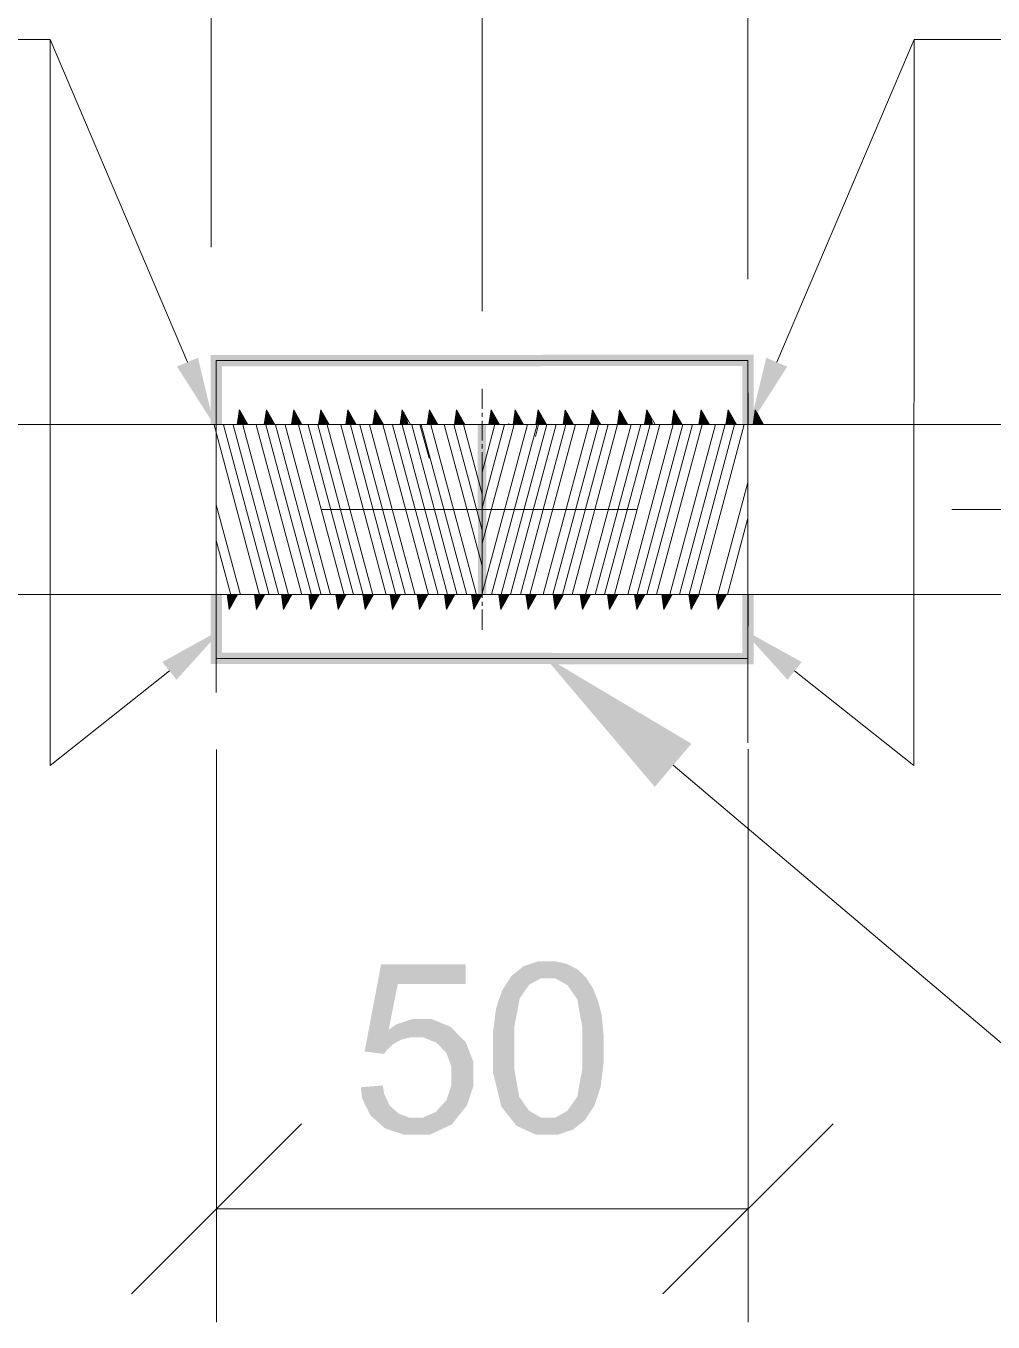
# Model space of a CAD drawing. Header units: millimetres. Extents: x 2 to 579, y 1 to 405.
# Drawn here: x 182.74 to 190.42, y 92.7 to 103 of the extents above; entities that cross this region are included whole.
import ezdxf

# ---------------------------------------------------------------- set-up
doc = ezdxf.new("R2010")
doc.units = ezdxf.units.MM
doc.linetypes.add('XKITLINE00', pattern=[0])
doc.layers.add('LinkedObject', color=7, linetype='Continuous', lineweight=0)

# ---------------------------------------------------------------- blocks, each defined once
blk = doc.blocks.new('*A4')
at = {"layer": 'LinkedObject'}
for color, points in [(6, [(183.939, 100.292), (184.105, 100.362), (184.233, 99.83)]), (4, [(188.515, 100.386), (184.296, 100.294), (184.206, 100.384)]), (4, [(184.206, 100.384), (184.296, 99.832), (184.206, 99.832)]), (4, [(184.296, 100.294), (184.296, 99.832), (184.206, 100.384)]), (4, [(188.425, 100.296), (184.296, 100.294), (188.515, 100.386)]), (4, [(188.515, 99.831), (188.425, 100.296), (188.515, 100.386)]), (6, [(188.616, 100.362), (188.782, 100.291), (188.487, 99.83)]), (4, [(188.425, 99.831), (188.425, 100.296), (188.515, 99.831)]), (4, [(186.325, 99.831), (186.395, 98.482), (186.328, 98.482)]), (4, [(186.392, 99.831), (186.395, 98.482), (186.325, 99.831)]), (4, [(184.205, 98.482), (184.296, 98.02), (184.206, 97.93)]), (4, [(184.295, 98.482), (184.296, 98.02), (184.205, 98.482)]), (4, [(188.425, 98.018), (188.426, 98.482), (188.515, 97.928)]), (4, [(188.515, 97.928), (188.426, 98.482), (188.516, 98.482)]), (6, [(183.935, 97.805), (183.823, 97.946), (184.302, 98.211)]), (6, [(188.897, 97.946), (188.785, 97.805), (188.418, 98.211)]), (4, [(184.296, 98.02), (188.425, 98.018), (184.206, 97.93)]), (4, [(184.206, 97.93), (188.425, 98.018), (188.515, 97.928)]), (1, [(188.022, 97.297), (187.731, 96.954), (186.846, 97.998)]), (7, [(185.691, 95.388), (185.428, 94.853), (185.559, 95.546)]), (7, [(186.229, 95.388), (185.559, 95.546), (186.229, 95.546)]), (7, [(185.691, 95.388), (185.559, 95.546), (186.229, 95.388)]), (7, [(186.69, 95.531), (186.827, 95.433), (186.641, 95.491)]), (7, [(186.812, 95.57), (186.827, 95.433), (186.69, 95.531)]), (7, [(186.885, 95.57), (186.827, 95.433), (186.812, 95.57)]), (7, [(186.827, 95.433), (186.885, 95.57), (186.884, 95.433)]), (7, [(186.885, 95.57), (186.942, 95.433), (186.884, 95.433)]), (7, [(187.035, 95.548), (186.885, 95.57), (186.94, 95.57)]), (7, [(187.076, 95.527), (186.885, 95.57), (187.035, 95.548)]), (7, [(187.039, 95.378), (186.885, 95.57), (187.076, 95.527)]), (7, [(186.942, 95.433), (186.885, 95.57), (187.039, 95.378)]), (7, [(187.076, 95.527), (187.077, 95.323), (187.039, 95.378)]), (7, [(187.117, 95.505), (187.077, 95.323), (187.076, 95.527)]), (7, [(186.593, 95.452), (186.701, 95.336), (186.52, 95.339)]), (7, [(186.735, 95.384), (186.593, 95.452), (186.641, 95.491)]), (7, [(186.701, 95.336), (186.593, 95.452), (186.735, 95.384)]), (7, [(186.641, 95.491), (186.827, 95.433), (186.735, 95.384)]), (7, [(187.185, 95.442), (187.077, 95.323), (187.117, 95.505)]), (7, [(187.211, 95.4), (187.077, 95.323), (187.185, 95.442)]), (7, [(185.619, 95.026), (185.428, 94.853), (185.691, 95.388)]), (7, [(186.52, 95.339), (186.701, 95.336), (186.495, 95.266)]), (7, [(186.495, 95.266), (186.701, 95.336), (186.659, 95.274)]), (7, [(187.211, 95.4), (187.116, 95.268), (187.077, 95.323)]), (7, [(187.238, 95.359), (187.116, 95.268), (187.211, 95.4)]), (7, [(187.279, 95.259), (187.116, 95.268), (187.238, 95.359)]), (7, [(186.659, 95.274), (186.446, 95), (186.495, 95.266)]), (7, [(186.616, 95.046), (186.446, 95), (186.659, 95.274)]), (7, [(186.495, 95.266), (186.446, 95), (186.471, 95.193)]), (7, [(187.295, 95.2), (187.155, 95.047), (187.116, 95.268)]), (7, [(187.295, 95.2), (187.116, 95.268), (187.279, 95.259)]), (7, [(185.807, 95.11), (185.619, 95.026), (185.679, 95.068)]), (7, [(185.789, 94.964), (185.619, 95.026), (185.807, 95.11)]), (7, [(185.789, 94.964), (185.807, 95.11), (185.829, 94.964)]), (7, [(185.829, 94.964), (185.807, 95.11), (185.894, 94.964)]), (7, [(185.873, 95.11), (185.894, 94.964), (185.807, 95.11)]), (7, [(186.11, 95.049), (185.873, 95.11), (185.961, 95.11)]), (7, [(185.998, 94.923), (185.873, 95.11), (186.11, 95.049)]), (7, [(185.894, 94.964), (185.873, 95.11), (185.998, 94.923)]), (7, [(187.31, 95.14), (187.155, 95.047), (187.295, 95.2)]), (7, [(187.325, 94.981), (187.155, 95.047), (187.31, 95.14)]), (7, [(185.428, 94.853), (185.619, 95.026), (185.716, 94.946)]), (7, [(185.716, 94.946), (185.619, 95.026), (185.789, 94.964)]), (7, [(185.998, 94.923), (186.11, 95.049), (186.038, 94.882)]), (7, [(186.038, 94.882), (186.11, 95.049), (186.077, 94.841)]), (7, [(186.171, 94.987), (186.077, 94.841), (186.11, 95.049)]), (7, [(186.446, 94.881), (186.616, 95.046), (186.616, 94.88)]), (7, [(186.446, 95), (186.616, 95.046), (186.446, 94.881)]), (7, [(187.325, 94.981), (187.155, 94.88), (187.155, 95.047)]), (7, [(185.684, 94.928), (185.428, 94.853), (185.716, 94.946)]), (7, [(185.652, 94.909), (185.428, 94.853), (185.684, 94.928)]), (7, [(185.602, 94.862), (185.428, 94.853), (185.652, 94.909)]), (7, [(186.077, 94.841), (186.171, 94.987), (186.117, 94.729)]), (7, [(186.117, 94.729), (186.171, 94.987), (186.292, 94.769)]), (7, [(186.292, 94.769), (186.171, 94.987), (186.231, 94.926)]), (7, [(187.325, 94.881), (187.155, 94.88), (187.325, 94.981)]), (7, [(185.428, 94.853), (185.602, 94.862), (185.583, 94.833)]), (7, [(186.616, 94.88), (186.446, 94.69), (186.446, 94.881)]), (7, [(186.616, 94.714), (186.446, 94.69), (186.616, 94.88)]), (7, [(187.325, 94.881), (187.155, 94.714), (187.155, 94.88)]), (7, [(187.325, 94.762), (187.155, 94.714), (187.325, 94.881)]), (7, [(186.117, 94.729), (186.292, 94.769), (186.117, 94.658)]), (7, [(186.117, 94.658), (186.292, 94.769), (186.117, 94.584)]), (7, [(186.292, 94.673), (186.117, 94.584), (186.292, 94.769)]), (7, [(186.616, 94.714), (186.579, 94.331), (186.446, 94.69)]), (7, [(186.655, 94.493), (186.579, 94.331), (186.616, 94.714)]), (7, [(187.116, 94.493), (187.325, 94.762), (187.276, 94.497)]), (7, [(187.155, 94.714), (187.325, 94.762), (187.116, 94.493)]), (7, [(187.276, 94.497), (187.325, 94.762), (187.301, 94.57)]), (7, [(186.076, 94.464), (186.292, 94.673), (186.185, 94.356)]), (7, [(186.117, 94.584), (186.292, 94.673), (186.076, 94.464)]), (7, [(186.185, 94.356), (186.292, 94.673), (186.239, 94.423)]), (7, [(186.239, 94.423), (186.292, 94.673), (186.292, 94.581)]), (7, [(186.446, 94.69), (186.579, 94.331), (186.513, 94.416)]), (7, [(185.582, 94.52), (185.398, 94.569), (185.573, 94.583)]), (7, [(185.398, 94.569), (185.531, 94.295), (185.407, 94.483)]), (7, [(185.582, 94.52), (185.531, 94.295), (185.398, 94.569)]), (7, [(185.627, 94.424), (185.531, 94.295), (185.582, 94.52)]), (7, [(186.579, 94.331), (186.655, 94.493), (186.694, 94.438)]), (7, [(187.276, 94.497), (187.077, 94.438), (187.116, 94.493)]), (7, [(187.252, 94.424), (187.077, 94.438), (187.276, 94.497)]), (7, [(185.407, 94.483), (185.531, 94.295), (185.473, 94.347)]), (7, [(185.531, 94.295), (185.627, 94.424), (185.589, 94.243)]), (7, [(185.662, 94.392), (185.589, 94.243), (185.627, 94.424)]), (7, [(185.697, 94.36), (185.589, 94.243), (185.662, 94.392)]), (7, [(186.034, 94.419), (186.185, 94.356), (185.993, 94.373)]), (7, [(186.076, 94.464), (186.185, 94.356), (186.034, 94.419)]), (7, [(186.733, 94.383), (186.579, 94.331), (186.694, 94.438)]), (7, [(187.077, 94.438), (187.179, 94.311), (187.038, 94.383)]), (7, [(187.179, 94.311), (187.077, 94.438), (187.252, 94.424)]), (7, [(185.697, 94.36), (185.831, 94.192), (185.589, 94.243)]), (7, [(185.782, 94.328), (185.831, 94.192), (185.697, 94.36)]), (7, [(185.832, 94.328), (185.831, 94.192), (185.782, 94.328)]), (7, [(185.831, 94.192), (186.185, 94.356), (185.944, 94.192)]), (7, [(185.892, 94.328), (186.185, 94.356), (185.831, 94.192)]), (7, [(185.892, 94.328), (185.831, 94.192), (185.832, 94.328)]), (7, [(185.993, 94.373), (186.185, 94.356), (185.892, 94.328)]), (7, [(185.944, 94.192), (186.185, 94.356), (186.121, 94.274)]), (7, [(186.733, 94.383), (186.885, 94.192), (186.579, 94.331)]), (7, [(186.579, 94.331), (186.885, 94.192), (186.635, 94.262)]), (7, [(186.828, 94.328), (186.885, 94.192), (186.733, 94.383)]), (7, [(186.885, 94.192), (186.828, 94.328), (186.885, 94.328)]), (7, [(186.885, 94.192), (186.942, 94.328), (186.959, 94.192)]), (7, [(186.942, 94.328), (186.885, 94.192), (186.885, 94.328)]), (7, [(187.13, 94.271), (186.942, 94.328), (187.038, 94.383)]), (7, [(187.082, 94.232), (186.942, 94.328), (187.13, 94.271)]), (7, [(186.959, 94.192), (186.942, 94.328), (187.082, 94.232)]), (7, [(187.038, 94.383), (187.179, 94.311), (187.13, 94.271)]), (7, [(185.589, 94.243), (185.831, 94.192), (185.74, 94.192)]), (7, [(186.635, 94.262), (186.885, 94.192), (186.788, 94.192)])]:
    blk.add_hatch(color=color, dxfattribs=at).paths.add_polyline_path(points, flags=17)
at = {"layer": 'LinkedObject', "color": 6, "linetype": 'XKITLINE00', "lineweight": 0}
for p, q in [((184.211, 101.239), (184.211, 109.918)), ((186.36, 100.731), (186.36, 109.918)), ((186.36, 101.016), (186.36, 109.918)), ((188.47, 100.986), (188.47, 109.918)), ((182.932, 102.89), (177.937, 102.89)), ((184.022, 100.327), (182.932, 102.89)), ((182.932, 97.125), (182.932, 102.89)), ((188.699, 100.327), (189.789, 102.89)), ((189.788, 97.125), (189.789, 102.89)), ((189.789, 102.89), (194.784, 102.889)), ((185.088, 99.157), (187.588, 99.157)), ((190.088, 99.157), (203.261, 99.157)), ((183.879, 97.876), (182.932, 97.125)), ((188.841, 97.876), (189.788, 97.125)), ((184.252, 97.252), (184.252, 92.704)), ((188.471, 97.254), (188.471, 92.704)), ((184.927, 94.279), (183.577, 92.929)), ((187.796, 92.929), (189.146, 94.279)), ((184.252, 93.604), (188.471, 93.604))]:
    blk.add_line(p, q, dxfattribs=at)
at = {"layer": 'LinkedObject', "color": 7, "linetype": 'XKITLINE00', "lineweight": 0}
for p, q in [((184.211, 100.339), (184.211, 100.339)), ((186.36, 100.116), (186.36, 100.116)), ((188.47, 100.086), (188.47, 100.086)), ((171.794, 99.831), (200.929, 99.831)), ((186.36, 99.831), (186.36, 99.831)), ((200.929, 98.482), (171.794, 98.482)), ((184.252, 98.152), (184.252, 98.152)), ((188.471, 98.154), (188.471, 98.154)), ((188.471, 93.604), (188.471, 93.604))]:
    blk.add_line(p, q, dxfattribs=at)
at = {"layer": 'LinkedObject', "color": 4, "linetype": 'XKITLINE00', "lineweight": 0}
for p, q in [((184.251, 100.339), (188.47, 100.341)), ((184.251, 99.832), (184.251, 100.339)), ((188.471, 99.831), (188.47, 100.341)), ((188.47, 100.341), (188.47, 97.303)), ((184.251, 100.191), (184.251, 97.703)), ((186.361, 99.454), (186.361, 98.482)), ((184.251, 98.482), (184.251, 97.975)), ((188.471, 98.482), (188.47, 97.973)), ((184.251, 97.975), (188.47, 97.973))]:
    blk.add_line(p, q, dxfattribs=at)
at = {"layer": 'LinkedObject', "color": 9, "linetype": 'XKITLINE00', "lineweight": 0}
for p, q in [((186.36, 99.956), (186.36, 100.116)), ((186.36, 99.893), (186.36, 99.925)), ((186.36, 99.706), (186.36, 99.862)), ((186.36, 99.704), (186.36, 99.832)), ((186.36, 99.643), (186.36, 99.675)), ((186.36, 99.641), (186.36, 99.672)), ((186.361, 99.454), (186.36, 99.61)), ((186.361, 99.456), (186.36, 99.612)), ((186.361, 99.393), (186.361, 99.425)), ((186.361, 99.391), (186.361, 99.422)), ((186.361, 99.206), (186.361, 99.362)), ((186.361, 99.204), (186.361, 99.36)), ((186.361, 99.143), (186.361, 99.175)), ((186.361, 99.141), (186.361, 99.172)), ((186.361, 98.956), (186.361, 99.112)), ((186.361, 98.954), (186.361, 99.11)), ((186.361, 98.893), (186.361, 98.925)), ((186.361, 98.891), (186.361, 98.922)), ((186.361, 98.706), (186.361, 98.862)), ((186.361, 98.704), (186.361, 98.86)), ((186.361, 98.643), (186.361, 98.675)), ((186.361, 98.641), (186.361, 98.672)), ((186.361, 98.456), (186.361, 98.612)), ((186.361, 98.482), (186.361, 98.61)), ((186.361, 98.393), (186.361, 98.425)), ((186.361, 98.202), (186.361, 98.362))]:
    blk.add_line(p, q, dxfattribs=at)
at = {"layer": 'LinkedObject', "color": 1, "linetype": 'XKITLINE00', "lineweight": 0}
for p, q in [((184.434, 99.949), (184.417, 99.832)), ((184.433, 99.948), (184.465, 99.831)), ((184.5, 99.831), (184.434, 99.949)), ((184.649, 99.949), (184.632, 99.831)), ((184.715, 99.831), (184.649, 99.949)), ((184.649, 99.948), (184.68, 99.831)), ((184.865, 99.949), (184.848, 99.831)), ((184.931, 99.831), (184.865, 99.949)), ((184.865, 99.948), (184.896, 99.831)), ((185.08, 99.949), (185.063, 99.831)), ((185.08, 99.949), (185.112, 99.831)), ((185.146, 99.831), (185.08, 99.949)), ((185.296, 99.949), (185.279, 99.831)), ((185.296, 99.949), (185.327, 99.831)), ((185.362, 99.831), (185.296, 99.949)), ((185.511, 99.949), (185.494, 99.831)), ((185.511, 99.949), (185.543, 99.831)), ((185.577, 99.831), (185.511, 99.949)), ((185.727, 99.949), (185.71, 99.831)), ((185.727, 99.949), (185.759, 99.831)), ((185.793, 99.831), (185.727, 99.949)), ((185.943, 99.949), (185.925, 99.831)), ((185.942, 99.947), (185.973, 99.831)), ((186.008, 99.831), (185.943, 99.949)), ((186.158, 99.949), (186.141, 99.831)), ((186.224, 99.831), (186.158, 99.949)), ((186.158, 99.947), (186.189, 99.831)), ((186.433, 99.949), (186.415, 99.831)), ((186.432, 99.948), (186.463, 99.831)), ((186.498, 99.831), (186.433, 99.949)), ((186.624, 99.949), (186.606, 99.831)), ((186.623, 99.948), (186.655, 99.831)), ((186.689, 99.831), (186.624, 99.949)), ((186.805, 99.949), (186.788, 99.831)), ((186.871, 99.831), (186.805, 99.949)), ((186.805, 99.948), (186.836, 99.831)), ((187.02, 99.949), (187.003, 99.831)), ((187.02, 99.949), (187.052, 99.831)), ((187.086, 99.831), (187.02, 99.949)), ((187.236, 99.949), (187.219, 99.831)), ((187.236, 99.949), (187.267, 99.831)), ((187.302, 99.831), (187.236, 99.949)), ((187.451, 99.949), (187.434, 99.831)), ((187.451, 99.949), (187.483, 99.831)), ((187.517, 99.831), (187.451, 99.949)), ((187.667, 99.949), (187.65, 99.831)), ((187.667, 99.949), (187.699, 99.831)), ((187.733, 99.831), (187.667, 99.949)), ((187.883, 99.949), (187.865, 99.831)), ((187.882, 99.947), (187.913, 99.831)), ((187.948, 99.831), (187.883, 99.949)), ((188.098, 99.949), (188.081, 99.831)), ((188.164, 99.831), (188.098, 99.949)), ((188.098, 99.947), (188.129, 99.831)), ((188.314, 99.949), (188.296, 99.831)), ((188.313, 99.948), (188.345, 99.831)), ((188.379, 99.831), (188.314, 99.949)), ((188.529, 99.949), (188.512, 99.831)), ((188.595, 99.831), (188.529, 99.949)), ((188.529, 99.948), (188.56, 99.831)), ((184.42, 99.854), (184.426, 99.831)), ((184.421, 99.861), (184.429, 99.831)), ((184.423, 99.875), (184.435, 99.831)), ((184.424, 99.882), (184.438, 99.831)), ((184.426, 99.897), (184.444, 99.831)), ((184.427, 99.904), (184.447, 99.831)), ((184.429, 99.919), (184.453, 99.831)), ((184.43, 99.926), (184.456, 99.831)), ((184.432, 99.94), (184.462, 99.831)), ((184.444, 99.931), (184.471, 99.831)), ((184.45, 99.921), (184.474, 99.831)), ((184.461, 99.9), (184.48, 99.831)), ((184.467, 99.89), (184.483, 99.831)), ((184.478, 99.869), (184.489, 99.831)), ((184.484, 99.859), (184.492, 99.831)), ((184.635, 99.854), (184.641, 99.831)), ((184.636, 99.861), (184.644, 99.831)), ((184.639, 99.876), (184.65, 99.831)), ((184.64, 99.883), (184.653, 99.831)), ((184.642, 99.897), (184.659, 99.831)), ((184.643, 99.905), (184.662, 99.831)), ((184.645, 99.919), (184.668, 99.831)), ((184.646, 99.926), (184.671, 99.831)), ((184.648, 99.941), (184.677, 99.831)), ((184.66, 99.931), (184.686, 99.831)), ((184.665, 99.921), (184.689, 99.831)), ((184.677, 99.9), (184.695, 99.831)), ((184.683, 99.889), (184.698, 99.831)), ((184.694, 99.869), (184.704, 99.831)), ((184.7, 99.858), (184.707, 99.831)), ((184.851, 99.854), (184.857, 99.831)), ((184.852, 99.861), (184.86, 99.831)), ((184.854, 99.876), (184.866, 99.831)), ((184.855, 99.883), (184.869, 99.831)), ((184.857, 99.898), (184.875, 99.831)), ((184.858, 99.905), (184.878, 99.831)), ((184.86, 99.919), (184.884, 99.831)), ((184.861, 99.927), (184.887, 99.831)), ((184.864, 99.941), (184.893, 99.831)), ((184.875, 99.93), (184.902, 99.831)), ((184.881, 99.92), (184.905, 99.831)), ((184.893, 99.899), (184.911, 99.831)), ((184.898, 99.889), (184.914, 99.831)), ((184.91, 99.868), (184.92, 99.831)), ((184.916, 99.858), (184.923, 99.831)), ((185.067, 99.854), (185.073, 99.831)), ((185.068, 99.862), (185.076, 99.831)), ((185.07, 99.876), (185.082, 99.831)), ((185.071, 99.883), (185.085, 99.831)), ((185.073, 99.898), (185.091, 99.831)), ((185.074, 99.905), (185.094, 99.831)), ((185.076, 99.92), (185.1, 99.831)), ((185.077, 99.927), (185.103, 99.831)), ((185.079, 99.941), (185.109, 99.831)), ((185.091, 99.93), (185.118, 99.831)), ((185.097, 99.92), (185.121, 99.831)), ((185.109, 99.899), (185.127, 99.831)), ((185.114, 99.889), (185.13, 99.831)), ((185.126, 99.868), (185.136, 99.831)), ((185.132, 99.858), (185.139, 99.831)), ((185.282, 99.855), (185.288, 99.831)), ((185.283, 99.862), (185.291, 99.831)), ((185.285, 99.876), (185.297, 99.831)), ((185.286, 99.884), (185.3, 99.831)), ((185.288, 99.898), (185.306, 99.831)), ((185.29, 99.905), (185.309, 99.831)), ((185.292, 99.92), (185.315, 99.831)), ((185.293, 99.927), (185.318, 99.831)), ((185.295, 99.942), (185.324, 99.831)), ((185.307, 99.93), (185.333, 99.831)), ((185.313, 99.919), (185.336, 99.831)), ((185.324, 99.899), (185.342, 99.831)), ((185.33, 99.888), (185.345, 99.831)), ((185.342, 99.867), (185.351, 99.831)), ((185.347, 99.857), (185.354, 99.831)), ((185.498, 99.855), (185.504, 99.831)), ((185.499, 99.862), (185.507, 99.831)), ((185.501, 99.877), (185.513, 99.831)), ((185.502, 99.884), (185.516, 99.831)), ((185.504, 99.899), (185.522, 99.831)), ((185.505, 99.906), (185.525, 99.831)), ((185.507, 99.92), (185.531, 99.831)), ((185.508, 99.927), (185.534, 99.831)), ((185.51, 99.942), (185.54, 99.831)), ((185.523, 99.929), (185.549, 99.831)), ((185.529, 99.919), (185.552, 99.831)), ((185.54, 99.898), (185.558, 99.831)), ((185.546, 99.888), (185.561, 99.831)), ((185.557, 99.867), (185.567, 99.831)), ((185.563, 99.857), (185.57, 99.831)), ((185.713, 99.855), (185.72, 99.831)), ((185.714, 99.863), (185.723, 99.831)), ((185.716, 99.877), (185.729, 99.831)), ((185.718, 99.884), (185.732, 99.831)), ((185.72, 99.899), (185.738, 99.831)), ((185.721, 99.906), (185.741, 99.831)), ((185.723, 99.921), (185.747, 99.831)), ((185.724, 99.928), (185.75, 99.831)), ((185.726, 99.942), (185.756, 99.831)), ((185.739, 99.929), (185.765, 99.831)), ((185.744, 99.918), (185.768, 99.831)), ((185.756, 99.898), (185.774, 99.831)), ((185.929, 99.853), (185.934, 99.831)), ((185.93, 99.86), (185.937, 99.831)), ((185.932, 99.875), (185.943, 99.831)), ((185.933, 99.882), (185.946, 99.831)), ((185.935, 99.896), (185.952, 99.831)), ((185.936, 99.904), (185.955, 99.831)), ((185.938, 99.918), (185.961, 99.831)), ((185.939, 99.925), (185.964, 99.831)), ((185.941, 99.94), (185.97, 99.831)), ((185.952, 99.932), (185.979, 99.831)), ((185.958, 99.922), (185.982, 99.831)), ((185.97, 99.901), (185.988, 99.831)), ((185.975, 99.891), (185.991, 99.831)), ((185.987, 99.87), (185.997, 99.831)), ((185.993, 99.86), (186, 99.831)), ((186.144, 99.853), (186.15, 99.831)), ((186.145, 99.86), (186.153, 99.831)), ((186.147, 99.875), (186.159, 99.831)), ((186.148, 99.882), (186.162, 99.831)), ((186.15, 99.897), (186.168, 99.831)), ((186.152, 99.904), (186.171, 99.831)), ((186.154, 99.918), (186.177, 99.831)), ((186.155, 99.926), (186.18, 99.831)), ((186.157, 99.94), (186.186, 99.831)), ((186.168, 99.932), (186.195, 99.831)), ((186.174, 99.921), (186.198, 99.831)), ((186.185, 99.901), (186.204, 99.831)), ((186.191, 99.89), (186.207, 99.831)), ((186.203, 99.87), (186.213, 99.831)), ((186.208, 99.859), (186.216, 99.831)), ((186.418, 99.853), (186.424, 99.831)), ((186.42, 99.861), (186.428, 99.831)), ((186.422, 99.875), (186.434, 99.831)), ((186.423, 99.882), (186.437, 99.831)), ((186.424, 99.859), (186.432, 99.831)), ((186.425, 99.897), (186.443, 99.831)), ((186.426, 99.904), (186.445, 99.831)), ((186.428, 99.919), (186.451, 99.831)), ((186.429, 99.926), (186.454, 99.831)), ((186.431, 99.94), (186.46, 99.831)), ((186.443, 99.931), (186.469, 99.831)), ((186.448, 99.921), (186.472, 99.831)), ((186.46, 99.9), (186.478, 99.831)), ((186.466, 99.89), (186.481, 99.831)), ((186.477, 99.869), (186.487, 99.831)), ((186.61, 99.854), (186.616, 99.831)), ((186.611, 99.861), (186.619, 99.831)), ((186.613, 99.876), (186.625, 99.831)), ((186.614, 99.883), (186.628, 99.831)), ((186.616, 99.897), (186.634, 99.831)), ((186.617, 99.904), (186.637, 99.831)), ((186.619, 99.919), (186.643, 99.831)), ((186.62, 99.926), (186.646, 99.831)), ((186.622, 99.941), (186.652, 99.831)), ((186.634, 99.931), (186.661, 99.831)), ((186.64, 99.921), (186.664, 99.831)), ((186.651, 99.9), (186.67, 99.831)), ((186.657, 99.889), (186.673, 99.831)), ((186.669, 99.869), (186.679, 99.831)), ((186.674, 99.858), (186.682, 99.831)), ((186.791, 99.854), (186.797, 99.831)), ((186.792, 99.861), (186.8, 99.831)), ((186.794, 99.876), (186.806, 99.831)), ((186.795, 99.883), (186.809, 99.831)), ((186.797, 99.898), (186.815, 99.831)), ((186.798, 99.905), (186.818, 99.831)), ((186.8, 99.919), (186.824, 99.831)), ((186.801, 99.927), (186.827, 99.831)), ((186.804, 99.941), (186.833, 99.831)), ((186.815, 99.93), (186.842, 99.831)), ((186.821, 99.92), (186.845, 99.831)), ((186.833, 99.899), (186.851, 99.831)), ((186.838, 99.889), (186.854, 99.831)), ((186.85, 99.868), (186.86, 99.831)), ((186.856, 99.858), (186.863, 99.831)), ((187.006, 99.854), (187.013, 99.831)), ((187.008, 99.862), (187.016, 99.831)), ((187.01, 99.876), (187.022, 99.831)), ((187.011, 99.883), (187.025, 99.831)), ((187.013, 99.898), (187.031, 99.831)), ((187.014, 99.905), (187.034, 99.831)), ((187.016, 99.92), (187.04, 99.831)), ((187.017, 99.927), (187.043, 99.831)), ((187.019, 99.941), (187.049, 99.831)), ((187.031, 99.93), (187.058, 99.831)), ((187.037, 99.92), (187.061, 99.831)), ((187.048, 99.899), (187.067, 99.831)), ((187.054, 99.889), (187.07, 99.831)), ((187.066, 99.868), (187.076, 99.831)), ((187.072, 99.858), (187.079, 99.831)), ((187.222, 99.855), (187.228, 99.831)), ((187.223, 99.862), (187.231, 99.831)), ((187.225, 99.876), (187.237, 99.831)), ((187.226, 99.884), (187.24, 99.831)), ((187.228, 99.898), (187.246, 99.831)), ((187.229, 99.905), (187.249, 99.831)), ((187.232, 99.92), (187.255, 99.831)), ((187.233, 99.927), (187.258, 99.831)), ((187.235, 99.942), (187.264, 99.831)), ((187.247, 99.93), (187.273, 99.831)), ((187.253, 99.919), (187.276, 99.831)), ((187.264, 99.899), (187.282, 99.831)), ((187.27, 99.888), (187.285, 99.831)), ((187.282, 99.867), (187.291, 99.831)), ((187.287, 99.857), (187.294, 99.831)), ((187.438, 99.855), (187.444, 99.831)), ((187.439, 99.862), (187.447, 99.831)), ((187.441, 99.877), (187.453, 99.831)), ((187.442, 99.884), (187.456, 99.831)), ((187.444, 99.898), (187.462, 99.831)), ((187.445, 99.906), (187.465, 99.831)), ((187.447, 99.92), (187.471, 99.831)), ((187.448, 99.927), (187.474, 99.831)), ((187.45, 99.942), (187.48, 99.831)), ((187.463, 99.929), (187.489, 99.831)), ((187.469, 99.919), (187.492, 99.831)), ((187.48, 99.898), (187.498, 99.831)), ((187.486, 99.888), (187.501, 99.831)), ((187.497, 99.867), (187.507, 99.831)), ((187.503, 99.857), (187.51, 99.831)), ((187.653, 99.855), (187.66, 99.831)), ((187.654, 99.863), (187.663, 99.831)), ((187.656, 99.877), (187.669, 99.831)), ((187.657, 99.884), (187.672, 99.831)), ((187.66, 99.899), (187.678, 99.831)), ((187.661, 99.906), (187.681, 99.831)), ((187.663, 99.921), (187.687, 99.831)), ((187.664, 99.928), (187.69, 99.831)), ((187.666, 99.942), (187.696, 99.831)), ((187.679, 99.929), (187.705, 99.831)), ((187.684, 99.918), (187.708, 99.831)), ((187.696, 99.898), (187.714, 99.831)), ((187.868, 99.853), (187.874, 99.831)), ((187.87, 99.86), (187.877, 99.831)), ((187.872, 99.875), (187.883, 99.831)), ((187.873, 99.882), (187.886, 99.831)), ((187.875, 99.896), (187.892, 99.831)), ((187.876, 99.904), (187.895, 99.831)), ((187.878, 99.918), (187.901, 99.831)), ((187.879, 99.925), (187.904, 99.831)), ((187.881, 99.94), (187.91, 99.831)), ((187.892, 99.932), (187.919, 99.831)), ((187.898, 99.922), (187.922, 99.831)), ((187.909, 99.901), (187.928, 99.831)), ((187.915, 99.891), (187.931, 99.831)), ((187.927, 99.87), (187.937, 99.831)), ((187.933, 99.86), (187.94, 99.831)), ((188.084, 99.853), (188.09, 99.831)), ((188.085, 99.86), (188.093, 99.831)), ((188.087, 99.875), (188.099, 99.831)), ((188.088, 99.882), (188.102, 99.831)), ((188.09, 99.897), (188.108, 99.831)), ((188.091, 99.904), (188.111, 99.831)), ((188.094, 99.918), (188.117, 99.831)), ((188.095, 99.926), (188.12, 99.831)), ((188.097, 99.94), (188.126, 99.831)), ((188.108, 99.932), (188.135, 99.831)), ((188.114, 99.921), (188.138, 99.831)), ((188.125, 99.901), (188.144, 99.831)), ((188.131, 99.89), (188.147, 99.831)), ((188.143, 99.87), (188.153, 99.831)), ((188.148, 99.859), (188.156, 99.831)), ((188.3, 99.854), (188.306, 99.831)), ((188.301, 99.861), (188.309, 99.831)), ((188.303, 99.875), (188.315, 99.831)), ((188.304, 99.882), (188.318, 99.831)), ((188.306, 99.897), (188.324, 99.831)), ((188.307, 99.904), (188.327, 99.831)), ((188.309, 99.919), (188.333, 99.831)), ((188.31, 99.926), (188.336, 99.831)), ((188.312, 99.94), (188.342, 99.831)), ((188.324, 99.931), (188.351, 99.831)), ((188.329, 99.921), (188.354, 99.831)), ((188.341, 99.9), (188.359, 99.831)), ((188.347, 99.89), (188.362, 99.831)), ((188.358, 99.869), (188.368, 99.831)), ((188.364, 99.859), (188.371, 99.831)), ((188.515, 99.854), (188.521, 99.831)), ((188.516, 99.861), (188.524, 99.831)), ((188.518, 99.876), (188.53, 99.831)), ((188.519, 99.883), (188.533, 99.831)), ((188.522, 99.897), (188.539, 99.831)), ((188.523, 99.905), (188.542, 99.831)), ((188.525, 99.919), (188.548, 99.831)), ((188.526, 99.926), (188.551, 99.831)), ((188.528, 99.941), (188.557, 99.831)), ((188.54, 99.931), (188.566, 99.831)), ((188.545, 99.921), (188.569, 99.831)), ((188.557, 99.9), (188.575, 99.831)), ((188.563, 99.889), (188.578, 99.831)), ((188.574, 99.869), (188.584, 99.831)), ((188.58, 99.858), (188.587, 99.831)), ((184.233, 99.83), (184.595, 98.48)), ((184.309, 99.83), (184.671, 98.48)), ((184.385, 99.83), (184.747, 98.48)), ((184.417, 99.832), (184.417, 99.831)), ((184.418, 99.839), (184.42, 99.831)), ((184.462, 99.829), (184.823, 98.48)), ((184.496, 99.838), (184.498, 99.831)), ((184.568, 99.83), (184.93, 98.48)), ((184.632, 99.832), (184.632, 99.831)), ((184.633, 99.839), (184.635, 99.831)), ((184.644, 99.83), (185.006, 98.48)), ((184.712, 99.838), (184.713, 99.831)), ((184.72, 99.829), (185.082, 98.48)), ((184.797, 99.829), (185.158, 98.48)), ((184.848, 99.832), (184.848, 99.831)), ((184.849, 99.84), (184.851, 99.831)), ((184.903, 99.83), (185.265, 98.48)), ((184.927, 99.837), (184.929, 99.831)), ((184.979, 99.829), (185.341, 98.48)), ((185.056, 99.829), (185.417, 98.48)), ((185.063, 99.833), (185.064, 99.831)), ((185.064, 99.84), (185.067, 99.831)), ((185.132, 99.829), (185.493, 98.479)), ((185.143, 99.837), (185.145, 99.831)), ((185.238, 99.829), (185.6, 98.48)), ((185.279, 99.833), (185.279, 99.831)), ((185.28, 99.84), (185.282, 99.831)), ((185.315, 99.829), (185.676, 98.48)), ((185.359, 99.836), (185.36, 99.831)), ((185.391, 99.829), (185.752, 98.479)), ((185.467, 99.829), (185.828, 98.479)), ((185.495, 99.833), (185.495, 99.831)), ((185.496, 99.841), (185.498, 99.831)), ((185.573, 99.831), (185.935, 98.481)), ((185.575, 99.836), (185.576, 99.831)), ((185.649, 99.83), (186.011, 98.481)), ((185.71, 99.834), (185.711, 99.831)), ((185.711, 99.841), (185.714, 99.831)), ((185.725, 99.83), (186.087, 98.481)), ((185.802, 99.83), (186.163, 98.48)), ((185.867, 99.832), (185.939, 99.564)), ((185.878, 99.83), (186.239, 98.48)), ((185.926, 99.838), (185.928, 99.831)), ((185.954, 99.829), (186.315, 98.48)), ((186.004, 99.839), (186.006, 99.831)), ((186.06, 99.831), (186.361, 98.709)), ((186.136, 99.831), (186.361, 98.993)), ((186.141, 99.831), (186.141, 99.831)), ((186.142, 99.839), (186.144, 99.831)), ((186.212, 99.831), (186.361, 99.278)), ((186.22, 99.839), (186.222, 99.831)), ((186.357, 99.832), (186.357, 99.831)), ((186.721, 99.831), (186.359, 98.481)), ((186.36, 99.831), (186.36, 99.831)), ((186.614, 99.833), (186.361, 98.887)), ((186.538, 99.832), (186.361, 99.17)), ((186.462, 99.832), (186.361, 99.453)), ((186.797, 99.831), (186.435, 98.482)), ((186.436, 99.838), (186.438, 99.831)), ((186.873, 99.831), (186.511, 98.482)), ((186.572, 99.832), (186.572, 99.831)), ((186.573, 99.839), (186.575, 99.831)), ((186.949, 99.832), (186.587, 98.482)), ((186.652, 99.838), (186.653, 99.831)), ((187.025, 99.832), (186.664, 98.482)), ((187.101, 99.832), (186.74, 98.482)), ((186.808, 99.832), (186.783, 99.737)), ((186.788, 99.832), (186.788, 99.831)), ((186.789, 99.84), (186.791, 99.831)), ((187.208, 99.83), (186.846, 98.481)), ((186.867, 99.837), (186.869, 99.831)), ((187.284, 99.831), (186.922, 98.481)), ((187.36, 99.831), (186.998, 98.481)), ((187.003, 99.833), (187.004, 99.831)), ((187.004, 99.84), (187.007, 99.831)), ((187.436, 99.831), (187.074, 98.481)), ((187.083, 99.837), (187.085, 99.831)), ((187.543, 99.831), (187.181, 98.481)), ((187.219, 99.833), (187.219, 99.831)), ((187.22, 99.84), (187.222, 99.831)), ((187.619, 99.831), (187.257, 98.481)), ((187.299, 99.836), (187.3, 99.831)), ((187.695, 99.831), (187.333, 98.481)), ((187.771, 99.831), (187.41, 98.482)), ((187.435, 99.833), (187.435, 99.831)), ((187.436, 99.841), (187.438, 99.831)), ((187.515, 99.836), (187.516, 99.831)), ((187.878, 99.831), (187.516, 98.481)), ((187.65, 99.834), (187.651, 99.831)), ((187.651, 99.841), (187.654, 99.831)), ((188.03, 99.831), (187.669, 98.482)), ((188.106, 99.831), (187.745, 98.482)), ((188.213, 99.831), (187.851, 98.481)), ((187.866, 99.838), (187.868, 99.831)), ((188.289, 99.831), (187.927, 98.482)), ((187.944, 99.839), (187.946, 99.831)), ((188.365, 99.831), (188.004, 98.482)), ((188.441, 99.831), (188.08, 98.482)), ((188.081, 99.831), (188.081, 99.831)), ((188.082, 99.839), (188.084, 99.831)), ((188.16, 99.839), (188.162, 99.831)), ((188.296, 99.832), (188.297, 99.831)), ((188.298, 99.839), (188.3, 99.831)), ((188.376, 99.838), (188.377, 99.831)), ((188.512, 99.832), (188.512, 99.831)), ((188.513, 99.839), (188.515, 99.831)), ((188.591, 99.838), (188.593, 99.831)), ((188.47, 99.372), (188.232, 98.482)), ((184.251, 99.195), (184.443, 98.48)), ((188.47, 99.088), (188.308, 98.482)), ((184.251, 98.911), (184.367, 98.48)), ((184.354, 98.364), (184.337, 98.482)), ((184.339, 98.482), (184.365, 98.383)), ((184.342, 98.482), (184.367, 98.387)), ((184.343, 98.444), (184.361, 98.376)), ((184.346, 98.42), (184.359, 98.372)), ((184.347, 98.482), (184.371, 98.394)), ((184.35, 98.482), (184.373, 98.397)), ((184.42, 98.482), (184.354, 98.364)), ((184.356, 98.482), (184.377, 98.405)), ((184.359, 98.482), (184.379, 98.408)), ((184.365, 98.482), (184.383, 98.416)), ((184.368, 98.482), (184.385, 98.419)), ((184.374, 98.482), (184.389, 98.427)), ((184.377, 98.482), (184.391, 98.43)), ((184.383, 98.482), (184.395, 98.437)), ((184.386, 98.482), (184.397, 98.441)), ((184.392, 98.482), (184.401, 98.448)), ((184.395, 98.482), (184.403, 98.452)), ((184.401, 98.482), (184.407, 98.459)), ((184.404, 98.482), (184.41, 98.463)), ((184.41, 98.482), (184.414, 98.47)), ((184.413, 98.482), (184.416, 98.474)), ((184.419, 98.482), (184.42, 98.481)), ((184.57, 98.364), (184.553, 98.482)), ((184.554, 98.482), (184.581, 98.383)), ((184.557, 98.482), (184.583, 98.387)), ((184.558, 98.445), (184.577, 98.376)), ((184.562, 98.421), (184.575, 98.372)), ((184.563, 98.482), (184.587, 98.394)), ((184.566, 98.482), (184.589, 98.398)), ((184.636, 98.482), (184.57, 98.364)), ((184.572, 98.482), (184.593, 98.405)), ((184.575, 98.482), (184.595, 98.409)), ((184.581, 98.482), (184.599, 98.416)), ((184.584, 98.482), (184.601, 98.419)), ((184.59, 98.482), (184.605, 98.427)), ((184.593, 98.482), (184.607, 98.43)), ((184.599, 98.482), (184.611, 98.438)), ((184.602, 98.482), (184.613, 98.441)), ((184.608, 98.482), (184.617, 98.448)), ((184.611, 98.482), (184.619, 98.452)), ((184.617, 98.482), (184.623, 98.459)), ((184.62, 98.482), (184.625, 98.463)), ((184.626, 98.482), (184.629, 98.47)), ((184.629, 98.482), (184.631, 98.474)), ((184.635, 98.482), (184.635, 98.481)), ((184.785, 98.364), (184.768, 98.482)), ((184.77, 98.482), (184.796, 98.383)), ((184.773, 98.482), (184.798, 98.387)), ((184.773, 98.446), (184.792, 98.376)), ((184.777, 98.422), (184.79, 98.372)), ((184.779, 98.482), (184.802, 98.394)), ((184.782, 98.482), (184.804, 98.398)), ((184.851, 98.482), (184.785, 98.364)), ((184.788, 98.482), (184.808, 98.405)), ((184.791, 98.482), (184.81, 98.409)), ((184.797, 98.482), (184.814, 98.416)), ((184.8, 98.482), (184.817, 98.42)), ((184.806, 98.482), (184.821, 98.427)), ((184.809, 98.482), (184.823, 98.43)), ((184.815, 98.482), (184.827, 98.438)), ((184.818, 98.482), (184.829, 98.441)), ((184.824, 98.482), (184.833, 98.449)), ((184.827, 98.482), (184.835, 98.452)), ((184.833, 98.482), (184.839, 98.46)), ((184.836, 98.482), (184.841, 98.463)), ((184.842, 98.482), (184.845, 98.47)), ((184.845, 98.482), (184.847, 98.474)), ((184.851, 98.482), (184.851, 98.481)), ((185.001, 98.364), (184.984, 98.482)), ((184.986, 98.482), (185.012, 98.383)), ((184.989, 98.482), (185.014, 98.387)), ((184.989, 98.447), (185.008, 98.376)), ((184.992, 98.423), (185.006, 98.373)), ((184.995, 98.482), (185.018, 98.394)), ((184.998, 98.482), (185.02, 98.398)), ((185.067, 98.482), (185.001, 98.364)), ((185.004, 98.482), (185.024, 98.405)), ((185.007, 98.482), (185.026, 98.409)), ((185.012, 98.482), (185.03, 98.416)), ((185.015, 98.482), (185.032, 98.42)), ((185.021, 98.482), (185.036, 98.427)), ((185.024, 98.482), (185.038, 98.431)), ((185.03, 98.482), (185.042, 98.438)), ((185.033, 98.482), (185.044, 98.442)), ((185.039, 98.482), (185.048, 98.449)), ((185.042, 98.482), (185.05, 98.452)), ((185.048, 98.482), (185.054, 98.46)), ((185.051, 98.482), (185.056, 98.463)), ((185.057, 98.482), (185.06, 98.471)), ((185.06, 98.482), (185.062, 98.474)), ((185.066, 98.482), (185.067, 98.481)), ((185.217, 98.364), (185.199, 98.482)), ((185.201, 98.482), (185.228, 98.384)), ((185.204, 98.482), (185.23, 98.387)), ((185.204, 98.448), (185.223, 98.376)), ((185.208, 98.424), (185.221, 98.373)), ((185.21, 98.482), (185.234, 98.394)), ((185.213, 98.482), (185.236, 98.398)), ((185.282, 98.482), (185.217, 98.364)), ((185.219, 98.482), (185.24, 98.405)), ((185.222, 98.482), (185.242, 98.409)), ((185.228, 98.482), (185.246, 98.416)), ((185.231, 98.482), (185.248, 98.42)), ((185.237, 98.482), (185.252, 98.427)), ((185.24, 98.482), (185.254, 98.431)), ((185.246, 98.482), (185.258, 98.438)), ((185.249, 98.482), (185.26, 98.442)), ((185.255, 98.482), (185.264, 98.449)), ((185.258, 98.482), (185.266, 98.453)), ((185.264, 98.482), (185.27, 98.46)), ((185.267, 98.482), (185.272, 98.463)), ((185.273, 98.482), (185.276, 98.471)), ((185.276, 98.482), (185.278, 98.474)), ((185.282, 98.482), (185.282, 98.482)), ((185.432, 98.364), (185.415, 98.482)), ((185.417, 98.482), (185.443, 98.384)), ((185.42, 98.482), (185.445, 98.387)), ((185.42, 98.45), (185.439, 98.376)), ((185.423, 98.425), (185.437, 98.373)), ((185.426, 98.482), (185.449, 98.395)), ((185.429, 98.482), (185.451, 98.398)), ((185.498, 98.482), (185.432, 98.364)), ((185.435, 98.482), (185.455, 98.406)), ((185.438, 98.482), (185.457, 98.409)), ((185.444, 98.482), (185.461, 98.416)), ((185.447, 98.482), (185.463, 98.42)), ((185.453, 98.482), (185.467, 98.427)), ((185.456, 98.482), (185.469, 98.431)), ((185.462, 98.482), (185.474, 98.438)), ((185.465, 98.482), (185.476, 98.442)), ((185.471, 98.482), (185.48, 98.449)), ((185.474, 98.482), (185.482, 98.453)), ((185.48, 98.482), (185.486, 98.46)), ((185.483, 98.482), (185.488, 98.464)), ((185.489, 98.482), (185.492, 98.471)), ((185.492, 98.482), (185.494, 98.474)), ((185.498, 98.482), (185.498, 98.482)), ((185.648, 98.364), (185.63, 98.482)), ((185.633, 98.482), (185.659, 98.384)), ((185.635, 98.451), (185.655, 98.377)), ((185.636, 98.482), (185.661, 98.388)), ((185.639, 98.426), (185.653, 98.373)), ((185.642, 98.482), (185.665, 98.395)), ((185.645, 98.482), (185.667, 98.398)), ((185.713, 98.482), (185.648, 98.364)), ((185.651, 98.482), (185.671, 98.406)), ((185.654, 98.482), (185.673, 98.409)), ((185.66, 98.482), (185.677, 98.417)), ((185.663, 98.482), (185.679, 98.42)), ((185.669, 98.482), (185.683, 98.427)), ((185.672, 98.482), (185.685, 98.431)), ((185.677, 98.482), (185.689, 98.438)), ((185.68, 98.482), (185.691, 98.442)), ((185.686, 98.482), (185.695, 98.449)), ((185.689, 98.482), (185.697, 98.453)), ((185.695, 98.482), (185.701, 98.46)), ((185.698, 98.482), (185.703, 98.464)), ((185.704, 98.482), (185.707, 98.471)), ((185.707, 98.482), (185.709, 98.475)), ((185.863, 98.364), (185.846, 98.482)), ((185.847, 98.482), (185.874, 98.383)), ((185.85, 98.482), (185.876, 98.386)), ((185.852, 98.442), (185.87, 98.375)), ((185.855, 98.418), (185.868, 98.372)), ((185.856, 98.482), (185.88, 98.394)), ((185.859, 98.482), (185.882, 98.397)), ((185.929, 98.482), (185.863, 98.364)), ((185.865, 98.482), (185.886, 98.404)), ((185.868, 98.482), (185.888, 98.408)), ((185.874, 98.482), (185.892, 98.415)), ((185.877, 98.482), (185.894, 98.419)), ((185.883, 98.482), (185.898, 98.426)), ((185.886, 98.482), (185.9, 98.43)), ((185.892, 98.482), (185.904, 98.437)), ((185.895, 98.482), (185.906, 98.441)), ((185.901, 98.482), (185.91, 98.448)), ((185.904, 98.482), (185.912, 98.452)), ((185.91, 98.482), (185.916, 98.459)), ((185.913, 98.482), (185.918, 98.462)), ((185.919, 98.482), (185.922, 98.47)), ((185.922, 98.482), (185.924, 98.473)), ((185.928, 98.482), (185.928, 98.481)), ((186.079, 98.364), (186.062, 98.482)), ((186.063, 98.482), (186.089, 98.383)), ((186.066, 98.482), (186.091, 98.386)), ((186.067, 98.443), (186.085, 98.376)), ((186.071, 98.419), (186.083, 98.372)), ((186.072, 98.482), (186.095, 98.394)), ((186.075, 98.482), (186.097, 98.397)), ((186.145, 98.482), (186.079, 98.364)), ((186.081, 98.482), (186.101, 98.405)), ((186.084, 98.482), (186.103, 98.408)), ((186.09, 98.482), (186.108, 98.415)), ((186.093, 98.482), (186.11, 98.419)), ((186.099, 98.482), (186.114, 98.426)), ((186.102, 98.482), (186.116, 98.43)), ((186.108, 98.482), (186.12, 98.437)), ((186.111, 98.482), (186.122, 98.441)), ((186.117, 98.482), (186.126, 98.448)), ((186.12, 98.482), (186.128, 98.452)), ((186.126, 98.482), (186.132, 98.459)), ((186.129, 98.482), (186.134, 98.463)), ((186.135, 98.482), (186.138, 98.47)), ((186.138, 98.482), (186.14, 98.474)), ((186.144, 98.482), (186.144, 98.481)), ((186.294, 98.364), (186.277, 98.482)), ((186.278, 98.482), (186.305, 98.383)), ((186.281, 98.482), (186.307, 98.387)), ((186.283, 98.444), (186.301, 98.376)), ((186.286, 98.42), (186.299, 98.372)), ((186.287, 98.482), (186.311, 98.394)), ((186.29, 98.482), (186.313, 98.397)), ((186.36, 98.482), (186.294, 98.364)), ((186.296, 98.482), (186.317, 98.405)), ((186.299, 98.482), (186.319, 98.408)), ((186.305, 98.482), (186.323, 98.416)), ((186.308, 98.482), (186.325, 98.419)), ((186.314, 98.482), (186.329, 98.426)), ((186.317, 98.482), (186.331, 98.43)), ((186.323, 98.482), (186.335, 98.437)), ((186.326, 98.482), (186.337, 98.441)), ((186.332, 98.482), (186.341, 98.448)), ((186.335, 98.482), (186.343, 98.452)), ((186.341, 98.482), (186.347, 98.459)), ((186.344, 98.482), (186.349, 98.463)), ((186.35, 98.482), (186.354, 98.47)), ((186.353, 98.482), (186.356, 98.474)), ((186.359, 98.482), (186.36, 98.481)), ((186.51, 98.364), (186.493, 98.482)), ((186.494, 98.482), (186.521, 98.383)), ((186.497, 98.482), (186.523, 98.387)), ((186.498, 98.445), (186.517, 98.376)), ((186.502, 98.421), (186.515, 98.372)), ((186.503, 98.482), (186.527, 98.394)), ((186.506, 98.482), (186.529, 98.398)), ((186.576, 98.482), (186.51, 98.364)), ((186.512, 98.482), (186.533, 98.405)), ((186.515, 98.482), (186.535, 98.408)), ((186.521, 98.482), (186.539, 98.416)), ((186.524, 98.482), (186.541, 98.419)), ((186.53, 98.482), (186.545, 98.427)), ((186.533, 98.482), (186.547, 98.43)), ((186.539, 98.482), (186.551, 98.438)), ((186.542, 98.482), (186.553, 98.441)), ((186.548, 98.482), (186.557, 98.448)), ((186.551, 98.482), (186.559, 98.452)), ((186.557, 98.482), (186.563, 98.459)), ((186.56, 98.482), (186.565, 98.463)), ((186.566, 98.482), (186.569, 98.47)), ((186.569, 98.482), (186.571, 98.474)), ((186.575, 98.482), (186.575, 98.481)), ((186.725, 98.364), (186.708, 98.482)), ((186.71, 98.482), (186.736, 98.383)), ((186.713, 98.482), (186.738, 98.387)), ((186.713, 98.446), (186.732, 98.376)), ((186.717, 98.422), (186.73, 98.372)), ((186.719, 98.482), (186.742, 98.394)), ((186.722, 98.482), (186.744, 98.398)), ((186.791, 98.482), (186.725, 98.364)), ((186.728, 98.482), (186.748, 98.405)), ((186.731, 98.482), (186.75, 98.409)), ((186.737, 98.482), (186.754, 98.416)), ((186.74, 98.482), (186.756, 98.42)), ((186.746, 98.482), (186.761, 98.427)), ((186.749, 98.482), (186.763, 98.43)), ((186.755, 98.482), (186.767, 98.438)), ((186.758, 98.482), (186.769, 98.441)), ((186.764, 98.482), (186.773, 98.449)), ((186.767, 98.482), (186.775, 98.452)), ((186.773, 98.482), (186.779, 98.459)), ((186.776, 98.482), (186.781, 98.463)), ((186.782, 98.482), (186.785, 98.47)), ((186.785, 98.482), (186.787, 98.474)), ((186.791, 98.482), (186.791, 98.481)), ((186.941, 98.364), (186.924, 98.482)), ((186.925, 98.482), (186.952, 98.383)), ((186.928, 98.482), (186.954, 98.387)), ((186.929, 98.447), (186.948, 98.376)), ((186.932, 98.423), (186.946, 98.372)), ((186.934, 98.482), (186.958, 98.394)), ((186.937, 98.482), (186.96, 98.398)), ((187.007, 98.482), (186.941, 98.364)), ((186.943, 98.482), (186.964, 98.405)), ((186.946, 98.482), (186.966, 98.409)), ((186.952, 98.482), (186.97, 98.416)), ((186.955, 98.482), (186.972, 98.42)), ((186.961, 98.482), (186.976, 98.427)), ((186.964, 98.482), (186.978, 98.431)), ((186.97, 98.482), (186.982, 98.438)), ((186.973, 98.482), (186.984, 98.441)), ((186.979, 98.482), (186.988, 98.449)), ((186.982, 98.482), (186.99, 98.452)), ((186.988, 98.482), (186.994, 98.46)), ((186.991, 98.482), (186.996, 98.463)), ((186.997, 98.482), (187, 98.471)), ((187, 98.482), (187.002, 98.474)), ((187.006, 98.482), (187.006, 98.481)), ((187.156, 98.364), (187.139, 98.482)), ((187.141, 98.482), (187.168, 98.384)), ((187.144, 98.482), (187.17, 98.387)), ((187.144, 98.448), (187.163, 98.376)), ((187.148, 98.424), (187.161, 98.373)), ((187.15, 98.482), (187.174, 98.394)), ((187.153, 98.482), (187.176, 98.398)), ((187.222, 98.482), (187.156, 98.364)), ((187.159, 98.482), (187.18, 98.405)), ((187.162, 98.482), (187.182, 98.409)), ((187.168, 98.482), (187.186, 98.416)), ((187.171, 98.482), (187.188, 98.42)), ((187.177, 98.482), (187.192, 98.427)), ((187.18, 98.482), (187.194, 98.431)), ((187.186, 98.482), (187.198, 98.438)), ((187.189, 98.482), (187.2, 98.442)), ((187.195, 98.482), (187.204, 98.449)), ((187.198, 98.482), (187.206, 98.453)), ((187.204, 98.482), (187.21, 98.46)), ((187.207, 98.482), (187.212, 98.463)), ((187.213, 98.482), (187.216, 98.471)), ((187.216, 98.482), (187.218, 98.474)), ((187.222, 98.482), (187.222, 98.482)), ((187.372, 98.364), (187.355, 98.482)), ((187.357, 98.482), (187.383, 98.384)), ((187.36, 98.482), (187.385, 98.387)), ((187.36, 98.449), (187.379, 98.376)), ((187.363, 98.425), (187.377, 98.373)), ((187.366, 98.482), (187.389, 98.395)), ((187.369, 98.482), (187.391, 98.398)), ((187.438, 98.482), (187.372, 98.364)), ((187.375, 98.482), (187.395, 98.405)), ((187.378, 98.482), (187.397, 98.409)), ((187.384, 98.482), (187.401, 98.416)), ((187.387, 98.482), (187.403, 98.42)), ((187.393, 98.482), (187.407, 98.427)), ((187.396, 98.482), (187.409, 98.431)), ((187.402, 98.482), (187.413, 98.438)), ((187.405, 98.482), (187.416, 98.442)), ((187.411, 98.482), (187.42, 98.449)), ((187.414, 98.482), (187.422, 98.453)), ((187.42, 98.482), (187.426, 98.46)), ((187.423, 98.482), (187.428, 98.464)), ((187.429, 98.482), (187.432, 98.471)), ((187.432, 98.482), (187.434, 98.474)), ((187.438, 98.482), (187.438, 98.482)), ((187.588, 98.364), (187.57, 98.482)), ((187.573, 98.482), (187.599, 98.384)), ((187.575, 98.451), (187.595, 98.377)), ((187.576, 98.482), (187.601, 98.387)), ((187.578, 98.426), (187.593, 98.373)), ((187.582, 98.482), (187.605, 98.395)), ((187.585, 98.482), (187.607, 98.398)), ((187.653, 98.482), (187.588, 98.364)), ((187.59, 98.482), (187.611, 98.406)), ((187.593, 98.482), (187.613, 98.409)), ((187.599, 98.482), (187.617, 98.417)), ((187.602, 98.482), (187.619, 98.42)), ((187.608, 98.482), (187.623, 98.427)), ((187.611, 98.482), (187.625, 98.431)), ((187.617, 98.482), (187.629, 98.438)), ((187.62, 98.482), (187.631, 98.442)), ((187.626, 98.482), (187.635, 98.449)), ((187.629, 98.482), (187.637, 98.453)), ((187.635, 98.482), (187.641, 98.46)), ((187.638, 98.482), (187.643, 98.464)), ((187.644, 98.482), (187.647, 98.471)), ((187.647, 98.482), (187.649, 98.475)), ((187.803, 98.364), (187.786, 98.482)), ((187.787, 98.482), (187.814, 98.383)), ((187.79, 98.482), (187.816, 98.386)), ((187.792, 98.442), (187.81, 98.375)), ((187.795, 98.418), (187.808, 98.372)), ((187.796, 98.482), (187.82, 98.394)), ((187.799, 98.482), (187.822, 98.397)), ((187.869, 98.482), (187.803, 98.364)), ((187.805, 98.482), (187.826, 98.404)), ((187.808, 98.482), (187.828, 98.408)), ((187.814, 98.482), (187.832, 98.415)), ((187.817, 98.482), (187.834, 98.419)), ((187.823, 98.482), (187.838, 98.426)), ((187.826, 98.482), (187.84, 98.43)), ((187.832, 98.482), (187.844, 98.437)), ((187.835, 98.482), (187.846, 98.441)), ((187.841, 98.482), (187.85, 98.448)), ((187.844, 98.482), (187.852, 98.452)), ((187.85, 98.482), (187.856, 98.459)), ((187.853, 98.482), (187.858, 98.463)), ((187.859, 98.482), (187.862, 98.47)), ((187.862, 98.482), (187.864, 98.473)), ((187.868, 98.482), (187.868, 98.481)), ((188.019, 98.364), (188.001, 98.482)), ((188.003, 98.482), (188.029, 98.383)), ((188.006, 98.482), (188.031, 98.386)), ((188.007, 98.443), (188.025, 98.376)), ((188.011, 98.419), (188.023, 98.372)), ((188.012, 98.482), (188.035, 98.394)), ((188.015, 98.482), (188.037, 98.397)), ((188.084, 98.482), (188.019, 98.364)), ((188.021, 98.482), (188.041, 98.405)), ((188.024, 98.482), (188.043, 98.408)), ((188.03, 98.482), (188.047, 98.415)), ((188.033, 98.482), (188.049, 98.419)), ((188.039, 98.482), (188.054, 98.426)), ((188.042, 98.482), (188.056, 98.43)), ((188.048, 98.482), (188.06, 98.437)), ((188.051, 98.482), (188.062, 98.441)), ((188.057, 98.482), (188.066, 98.448)), ((188.06, 98.482), (188.068, 98.452)), ((188.066, 98.482), (188.072, 98.459)), ((188.069, 98.482), (188.074, 98.463)), ((188.075, 98.482), (188.078, 98.47)), ((188.078, 98.482), (188.08, 98.474)), ((188.084, 98.482), (188.084, 98.481)), ((188.234, 98.364), (188.217, 98.482)), ((188.218, 98.482), (188.245, 98.383)), ((188.221, 98.482), (188.247, 98.387)), ((188.222, 98.444), (188.241, 98.376)), ((188.226, 98.42), (188.239, 98.372)), ((188.227, 98.482), (188.251, 98.394)), ((188.23, 98.482), (188.253, 98.397)), ((188.3, 98.482), (188.234, 98.364)), ((188.236, 98.482), (188.257, 98.405)), ((188.239, 98.482), (188.259, 98.408)), ((188.245, 98.482), (188.263, 98.416)), ((188.248, 98.482), (188.265, 98.419)), ((188.254, 98.482), (188.269, 98.427)), ((188.257, 98.482), (188.271, 98.43)), ((188.263, 98.482), (188.275, 98.437)), ((188.266, 98.482), (188.277, 98.441)), ((188.272, 98.482), (188.281, 98.448)), ((188.275, 98.482), (188.283, 98.452)), ((188.281, 98.482), (188.287, 98.459)), ((188.284, 98.482), (188.289, 98.463)), ((188.29, 98.482), (188.293, 98.47)), ((188.293, 98.482), (188.295, 98.474)), ((188.299, 98.482), (188.3, 98.481)), ((184.353, 98.371), (184.355, 98.365)), ((184.569, 98.372), (184.571, 98.365)), ((184.784, 98.373), (184.786, 98.365)), ((184.999, 98.374), (185.002, 98.365)), ((185.215, 98.375), (185.217, 98.365)), ((185.43, 98.376), (185.433, 98.366)), ((185.646, 98.377), (185.649, 98.366)), ((185.862, 98.369), (185.864, 98.364)), ((186.078, 98.37), (186.079, 98.365)), ((186.293, 98.371), (186.295, 98.365)), ((186.509, 98.372), (186.51, 98.365)), ((186.724, 98.373), (186.726, 98.365)), ((186.939, 98.374), (186.942, 98.365)), ((187.155, 98.375), (187.157, 98.365)), ((187.37, 98.376), (187.373, 98.366)), ((187.586, 98.377), (187.589, 98.366)), ((187.802, 98.369), (187.804, 98.364)), ((188.018, 98.37), (188.019, 98.365)), ((188.233, 98.371), (188.235, 98.365)), ((187.876, 97.126), (192.982, 92.8))]:
    blk.add_line(p, q, dxfattribs=at)
at = {"layer": 'LinkedObject', "color": 15, "linetype": 'XKITLINE00', "lineweight": 0}
blk.add_line((187.954, 99.831), (187.592, 98.481), dxfattribs=at)

msp = doc.modelspace()

# ---------------------------------------------------------------- block references
at = {"lineweight": 0}
msp.add_blockref('*A4', (0, 0), dxfattribs=at)

doc.saveas('drawing.dxf')
